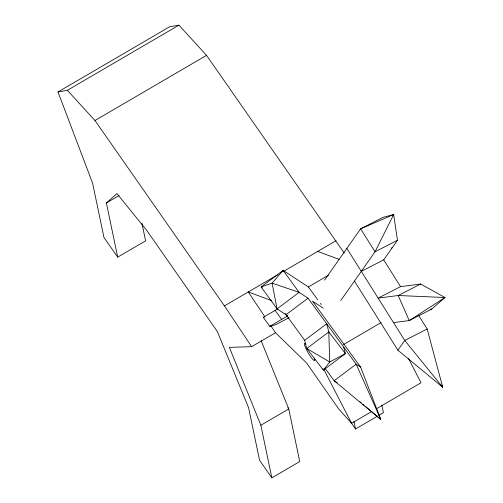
<?xml version="1.0" encoding="UTF-8"?>
<svg xmlns="http://www.w3.org/2000/svg" width="503" height="503" viewBox="0 0 503 503"><rect width="100%" height="100%" fill="white"/><g stroke="black" fill="none" stroke-linecap="round" stroke-linejoin="round"><path stroke-width="0.75" d="M324.586 280.083L360.613 228.821L383.047 217.34L393.679 214.536L397.477 240.289L383.72 259.856L361.286 271.337M340.751 300.555L375.043 251.77L393.679 214.536L360.613 228.821L375.043 251.77L397.477 240.289M427.166 328.975L442.715 387.241L397.898 350.195L404.745 340.456L427.166 328.975L418.836 315.739M391.34 248.344L392.403 247.3M141.934 223.307L145.6 240.855L117.702 257.146L106.391 202.973L116.916 193.573L146.769 230.443L217.277 331.402L248.57 407.65L259.561 460.258L271.846 477.85L299.744 461.559L288.753 408.958L261.095 340.569M420.634 284.032L398.206 295.512L409.253 320.581L431.687 309.1L444.998 297.518L420.634 284.032L400.545 286.647L378.13 298.122L398.206 295.512L444.998 297.518L409.253 320.581L393.509 322.58M286 314.721L308.043 298.185L356.168 364.203L380.784 419.395L334.137 380.733L325.378 368.718M304.655 340.305L326.68 323.781L328.811 331.974L329.71 361.978L323.372 370.133L306.767 348.51L304.655 340.305L285.088 313.47M289.269 317.582L275.795 324.649L269.841 326.365L263.276 317.368L277.763 308.804M269.841 326.365L287.653 315.846M287.27 315.551L277.09 308.873L261.107 286.962L283.151 270.425L308.383 286.962L328.446 275.216M117.702 257.146L103.945 237.441L92.627 183.274L58.002 91.961L169.58 26.81L178.936 25.15L206.538 55.355L344.222 253.034M58.002 91.961L67.364 90.301L178.936 25.15M67.364 90.301L94.966 120.513L206.538 55.355M106.391 202.973L119.004 195.604M94.966 120.513L224.432 305.887L277.933 274.651M283.327 271.501L336.01 240.736M271.846 477.85L260.856 425.249L229.374 347.397L251.657 346.655L275.493 332.735L306.572 362.959L338.695 408.945L351.597 423.306L371.818 411.498M343.461 344.568L381.211 322.524M260.856 425.249L288.753 408.958L287.873 407.7M376.54 408.744L421.024 382.764L408.442 358.35M350.704 422.074L355.527 428.984L377.445 416.188M378.772 415.409L383.424 412.699L381.827 405.072M263.276 317.368L264.767 316.94M430.184 309.288L431.687 309.1M317.707 251.425L338.934 259.284M271.702 300.637L248.275 291.966L264.697 316.557M308.043 298.185L299.134 292.337L272.073 283.151L261.107 286.962L262.384 287.791M323.228 308.157L312.476 301.102L360.607 367.115L380.784 419.395L365.329 406.298M360.607 367.115L356.168 364.203L334.137 380.733L337.306 382.808M308.383 286.962L317.644 299.593M359.978 401.771L361.167 402.777M362.946 404.286L364.134 405.292M320.386 303.353L321.298 304.604M275.11 310.364L281.667 319.361M270.746 325.617L275.493 332.735M224.432 305.887L251.657 346.655M383.72 259.856L400.545 286.647M346.863 248.394L404.745 340.456L442.715 387.241L441.728 385.097M354.439 281.083L397.898 350.195M323.913 369.592L351.597 423.306M343.712 347.139L345.416 353.596L323.372 370.133L323.001 368.693M353.936 421.363L355.527 428.984M314.35 358.061A9.978 1.647 59.7 0 1 312.262 358.815A9.978 1.647 59.7 0 1 305.434 347.498A9.978 1.647 59.7 0 1 305.937 344.109M283.151 270.425L272.073 283.151L277.09 308.873L299.134 292.337L283.151 270.425M328.811 331.974L306.767 348.51L329.71 361.978L345.416 353.596L328.811 331.974"/></g></svg>
